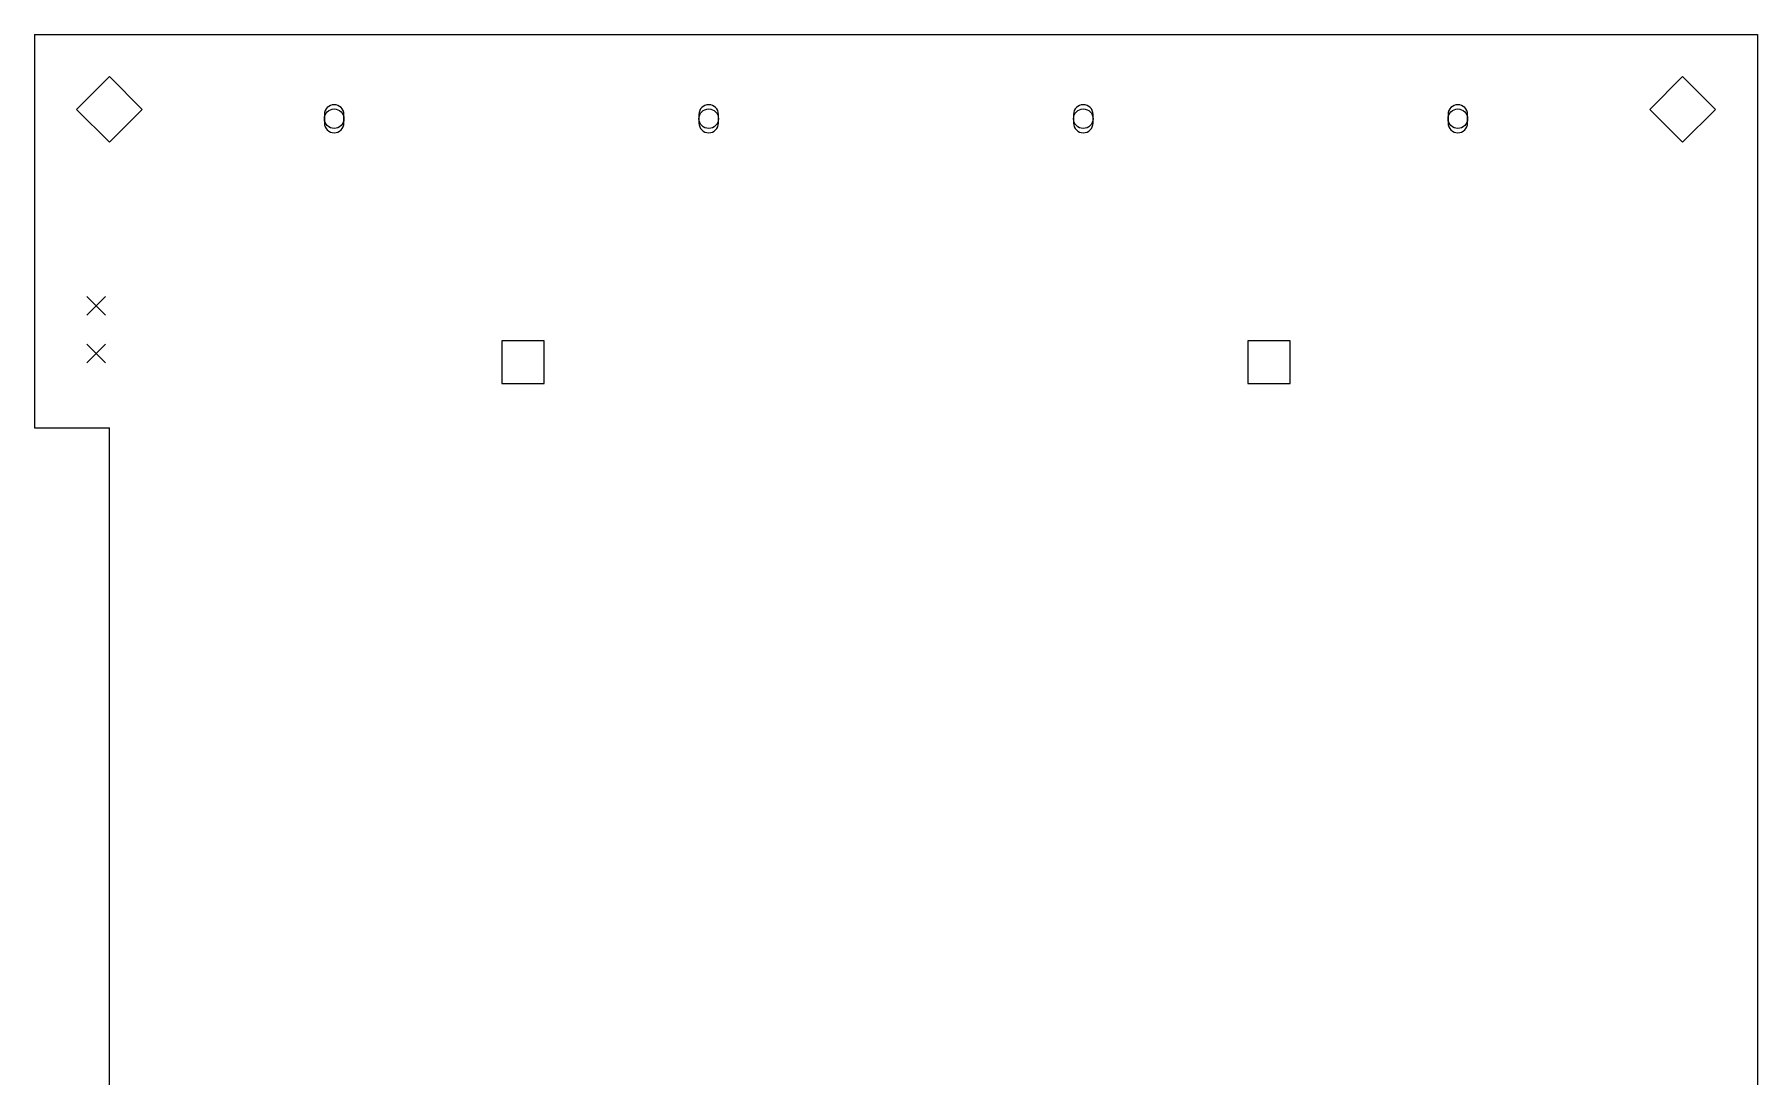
# Model space of a CAD drawing. Extents: x -2 to 92, y -19 to 92.
# Drawn here: x 0 to 92, y 36.4 to 92 of the extents above; entities that cross this region are included whole.
import ezdxf

# ---------------------------------------------------------------- set-up
doc = ezdxf.new("R2010")
doc.units = 0
doc.layers.add('BLACK', color=7, linetype='CONTINUOUS')

msp = doc.modelspace()

# ---------------------------------------------------------------- linework, layer by layer
at = {"layer": 'BLACK', "linetype": 'CONTINUOUS'}
for p, q in [((0, 92), (92, 92)), ((0, 92), (0, 71)), ((92, 92), (92, 0)), ((4, 89.75), (2.25, 88)), ((5.75, 88), (4, 89.75)), ((88, 89.75), (86.25, 88)), ((89.75, 88), (88, 89.75)), ((2.25, 88), (4, 86.25)), ((4, 86.25), (5.75, 88)), ((15.48, 87.73), (15.48, 87.27)), ((16.52, 87.27), (16.52, 87.73)), ((35.48, 87.73), (35.48, 87.27)), ((36.52, 87.27), (36.52, 87.73)), ((55.48, 87.73), (55.48, 87.27)), ((56.52, 87.27), (56.52, 87.73)), ((75.48, 87.73), (75.48, 87.27)), ((76.52, 87.27), (76.52, 87.73)), ((86.25, 88), (88, 86.25)), ((88, 86.25), (89.75, 88)), ((2.8, 78.01), (3.8, 77.01)), ((3.8, 78.01), (2.8, 77.01)), ((2.8, 75.47), (3.8, 74.47)), ((3.8, 75.47), (2.8, 74.47)), ((27.221382, 75.631382), (24.958618, 75.631382)), ((24.958618, 75.631382), (24.958618, 73.368618)), ((27.221382, 73.368618), (27.221382, 75.631382)), ((67.041382, 75.631382), (64.778618, 75.631382)), ((64.778618, 75.631382), (64.778618, 73.368618)), ((67.041382, 73.368618), (67.041382, 75.631382)), ((24.958618, 73.368618), (27.221382, 73.368618)), ((64.778618, 73.368618), (67.041382, 73.368618)), ((0, 71), (4, 71)), ((4, 33), (4, 71))]:
    msp.add_line(p, q, dxfattribs=at)
at = {"layer": 'BLACK'}
for centre in [(16, 87.5), (36, 87.5), (56, 87.5), (76, 87.5)]:
    msp.add_circle(centre, 0.52, dxfattribs=at)
for centre, start, end in [((16, 87.73), 0, 180), ((36, 87.73), 0, 180), ((56, 87.73), 0, 180), ((76, 87.73), 0, 180), ((16, 87.27), 180, 360), ((36, 87.27), 180, 360), ((56, 87.27), 180, 360), ((76, 87.27), 180, 360)]:
    msp.add_arc(centre, 0.52, start, end, dxfattribs=at)

doc.saveas('drawing.dxf')
